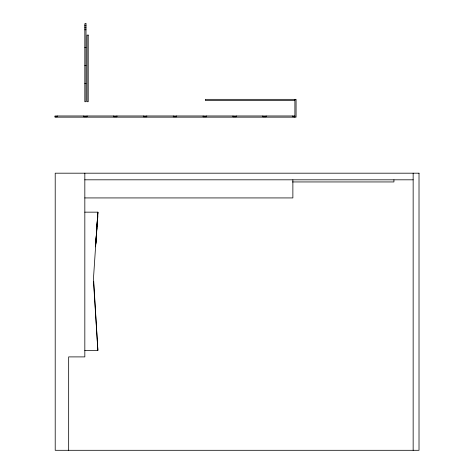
<?xml version="1.0" encoding="UTF-8"?>
<svg xmlns="http://www.w3.org/2000/svg" width="474" height="474" viewBox="0 0 474 474"><rect width="100%" height="100%" fill="white"/><g stroke="black" fill="none" stroke-linecap="round" stroke-linejoin="round"><path stroke-width="0.71" d="M95.576 246.841L96.803 228.278M96.951 226.08L97.241 221.684M97.389 219.486L97.881 212.156L84.828 212.156M97.881 215.64L95.784 243.666L97.881 212.156L93.502 278.037L97.881 350.363L84.828 350.363M84.828 25.726L86.001 25.726M84.828 27.753L86.001 27.753M84.828 29.773L86.001 29.773M84.828 47.359L86.001 47.359M84.828 65.477L86.001 65.477M84.828 83.602L86.001 83.602M294.899 100.518L205.372 100.518L205.372 99.344L296.072 99.344L296.072 117.149L54.984 117.149L54.984 115.976L294.899 115.976M54.984 116.776L57.224 116.776L57.224 115.976M294.899 116.776L292.659 116.776L292.659 115.976M84.828 179.812L413.15 179.812M292.464 181.945L393.935 181.945L393.935 179.812M84.828 197.931L292.873 197.931L292.873 179.812M93.502 281.26L97.881 350.363M413.15 173.188L413.15 450.3M294.899 99.344L294.899 117.149M266.121 115.976L266.121 116.776L262.821 116.776L262.821 115.976M236.283 115.976L236.283 116.776L232.977 116.776L232.977 115.976M206.439 115.976L206.439 116.776L203.133 116.776L203.133 115.976M176.595 115.976L176.595 116.776L173.288 116.776L173.288 115.976M146.75 115.976L146.75 116.776L143.45 116.776L143.45 115.976M116.906 115.976L116.906 116.776L113.606 116.776L113.606 115.976M87.068 115.976L87.068 116.776L83.762 116.776L83.762 115.976M84.828 173.188L84.828 356.898L68.665 356.898L68.665 450.3M86.001 23.7L84.828 23.7L84.828 101.72L86.001 101.72L86.001 23.7M88.217 35.106L87.044 35.106L87.044 101.72L88.217 101.72L88.217 35.106M419.016 173.188L55.209 173.188L55.209 450.3L419.016 450.3L419.016 173.188"/></g></svg>
